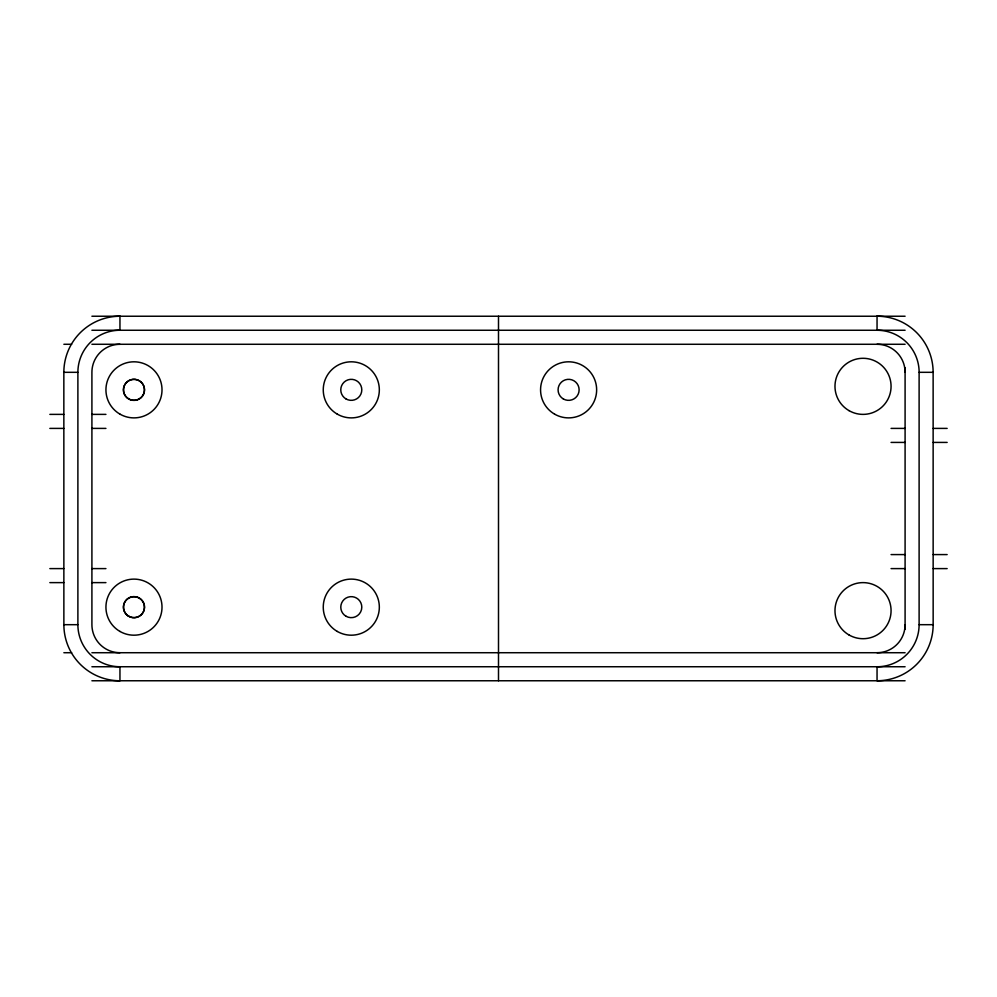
<?xml version="1.0" encoding="UTF-8"?>
<svg xmlns="http://www.w3.org/2000/svg" width="997" height="997" viewBox="0 0 997 997"><rect width="100%" height="100%" fill="white"/><g stroke="black" fill="none" stroke-linecap="round" stroke-linejoin="round"><path stroke-width="1.5" d="M77.891 624.683L77.891 372.317A42.098 42.098 0 0 1 119.952 330.231L119.952 316.248L118.693 316.248A56.144 56.144 0 0 0 63.845 372.317L63.87 624.683A56.119 56.119 0 0 0 119.952 680.777L119.952 666.744A42.086 42.086 0 0 1 77.878 624.683L63.883 624.683M919.109 372.317L919.109 624.683A42.098 42.098 0 0 1 877.048 666.769L877.048 680.752A56.144 56.144 0 0 0 933.155 624.683L933.13 372.317A56.144 56.144 0 0 0 877.048 316.211L877.048 330.256A42.098 42.098 0 0 1 919.134 372.317L933.117 372.317M118.693 316.248L119.952 316.236M91.911 316.236L905.089 316.236M91.911 330.256L905.089 330.256M63.87 344.277L71.659 344.277M91.911 344.277L905.089 344.277M63.883 372.317L77.891 372.317M49.85 414.378L63.87 414.378M91.911 414.378L105.931 414.378M49.85 428.398L63.87 428.398M91.911 428.398L105.931 428.398M891.069 428.398L905.089 428.398M933.13 428.398L947.15 428.398M891.069 442.419L905.089 442.419M933.13 442.419L947.15 442.419M891.069 554.581L905.089 554.581M933.13 554.581L947.15 554.581M49.85 568.602L63.87 568.602M91.911 568.602L105.931 568.602M891.069 568.602L905.089 568.602M933.13 568.602L947.15 568.602M49.85 582.622L63.87 582.622M91.911 582.622L105.931 582.622M919.109 624.683L933.117 624.683M63.87 652.723L71.659 652.723M91.911 652.723L905.089 652.723M91.911 666.744L905.089 666.744M91.911 680.764L905.089 680.764M877.048 316.236L878.307 316.248M905.089 367.644L905.089 629.356M498.5 316.248L498.5 680.752M119.952 652.723A28.041 28.041 0 0 1 91.911 624.683L91.911 372.317A28.041 28.041 0 0 1 119.952 344.277M905.089 624.683A28.041 28.041 0 0 1 877.048 652.723M877.048 344.277A28.041 28.041 0 0 1 905.089 372.317M128.289 616.009A10.518 10.518 0 0 0 144.478 607.647A10.518 10.518 0 0 0 129.136 597.814A10.518 10.518 0 0 0 128.289 616.009M346.034 616.258A10.518 10.518 0 0 0 361.799 607.161A10.518 10.518 0 0 0 346.034 598.05A10.518 10.518 0 0 0 346.034 616.258M128.713 398.95A10.518 10.518 0 0 0 144.49 389.839A10.518 10.518 0 0 0 128.713 380.729A10.518 10.518 0 0 0 128.713 398.95A10.518 10.518 0 0 0 144.49 389.839A10.518 10.518 0 0 0 128.713 380.729A10.518 10.518 0 0 0 128.713 398.95M346.034 398.95A10.518 10.518 0 0 0 361.799 389.839A10.518 10.518 0 0 0 346.034 380.729A10.518 10.518 0 0 0 346.034 398.95M563.342 398.95A10.518 10.518 0 0 0 579.12 389.839A10.518 10.518 0 0 0 563.342 380.729A10.518 10.518 0 0 0 563.342 398.95M849.008 410.627A28.041 28.041 0 0 0 891.069 386.338A28.041 28.041 0 0 0 849.008 362.048A28.041 28.041 0 0 0 849.008 410.627M849.008 634.952A28.041 28.041 0 0 0 891.069 610.663A28.041 28.041 0 0 0 849.008 586.373A28.041 28.041 0 0 0 849.008 634.952M119.952 631.437A28.041 28.041 0 0 0 162.013 607.161A28.041 28.041 0 0 0 119.952 582.871A28.041 28.041 0 0 0 119.952 631.437M337.273 631.437A28.041 28.041 0 0 0 379.334 607.161A28.041 28.041 0 0 0 337.273 582.871A28.041 28.041 0 0 0 337.273 631.437M119.952 414.129A28.041 28.041 0 0 0 162.013 389.839A28.041 28.041 0 0 0 119.952 365.563A28.041 28.041 0 0 0 119.952 414.129M337.273 414.129A28.041 28.041 0 0 0 379.334 389.839A28.041 28.041 0 0 0 337.273 365.563A28.041 28.041 0 0 0 337.273 414.129M554.581 414.129A28.041 28.041 0 0 0 596.642 389.839A28.041 28.041 0 0 0 554.581 365.563A28.041 28.041 0 0 0 554.581 414.129M128.713 616.258A10.518 10.518 0 0 0 144.49 607.161A10.518 10.518 0 0 0 128.713 598.05A10.518 10.518 0 0 0 128.713 616.258"/></g></svg>
